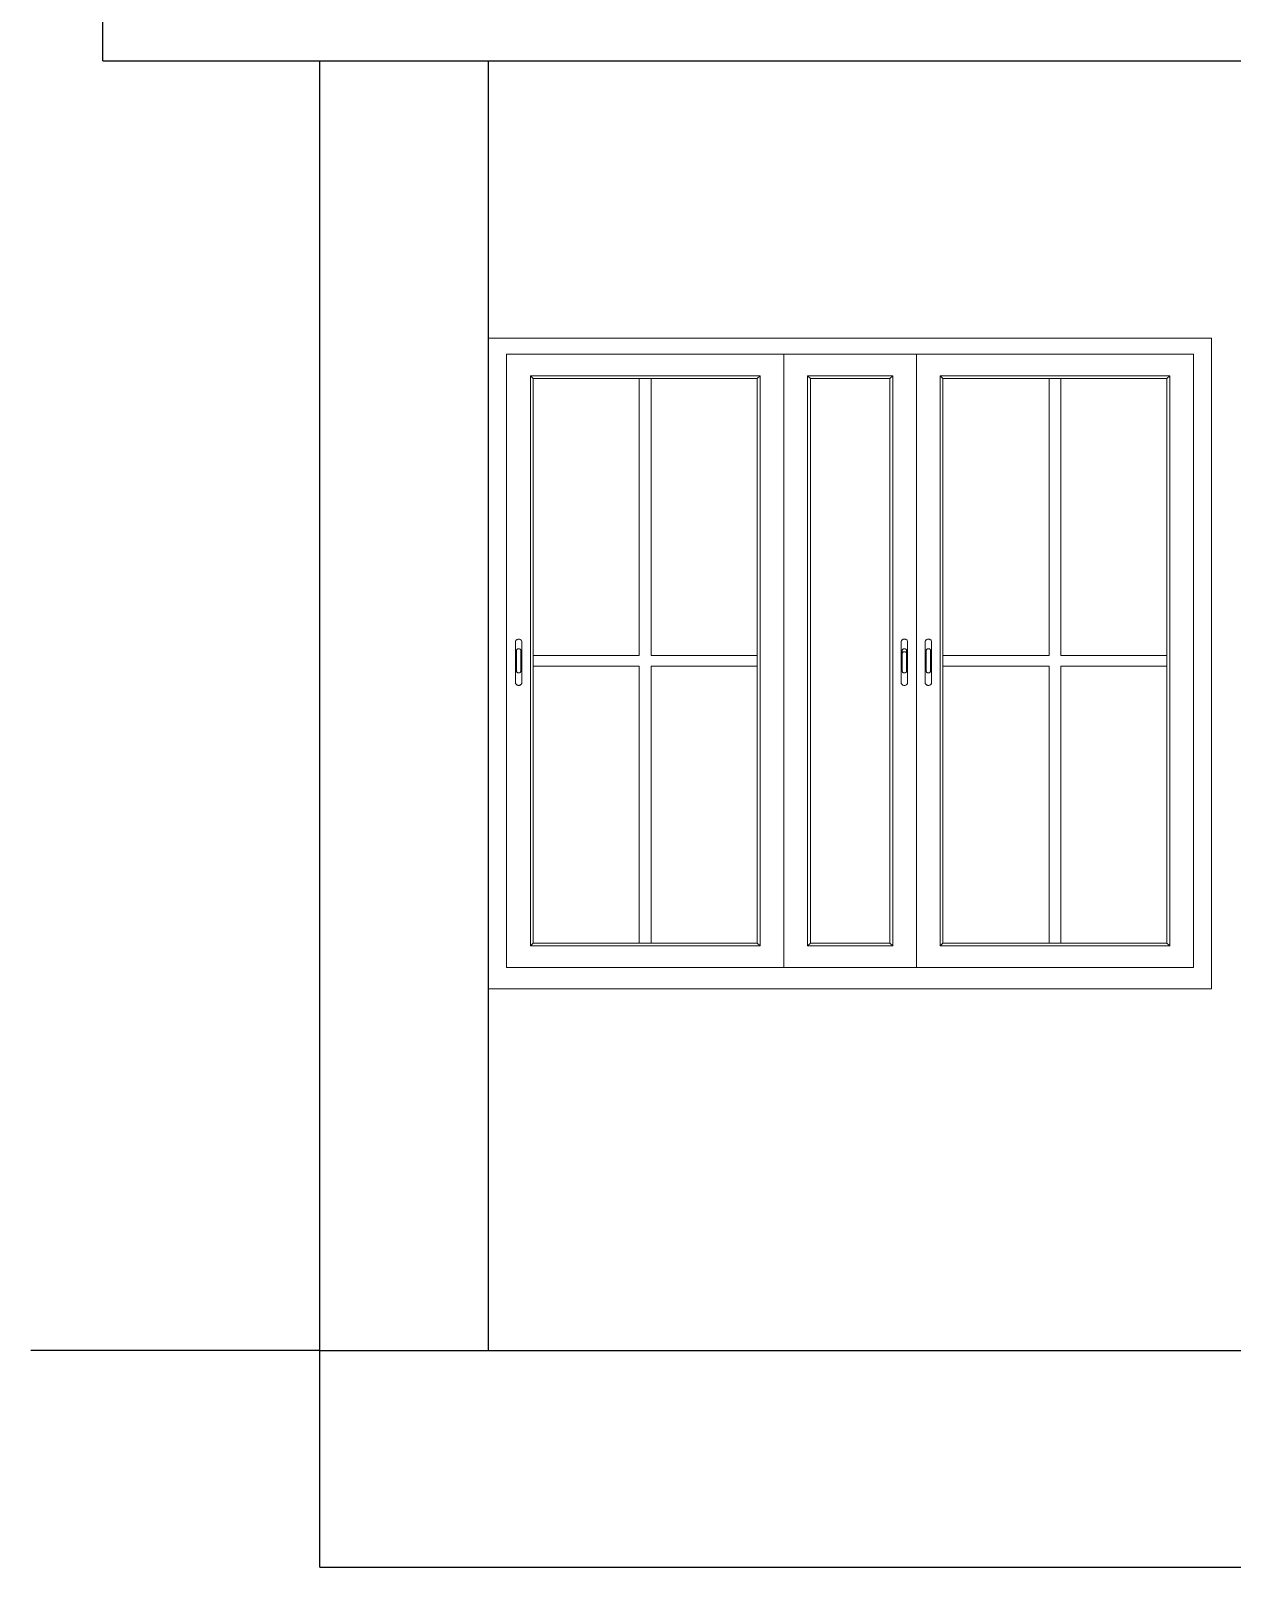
# Model space of a CAD drawing. Header units: inches. Extents: x -5058079 to -5054904, y -3262045 to -3259800.
# Drawn here: x -5056458.9 to -5056359.2, y -3261792.7 to -3261665.2 of the extents above; entities that cross this region are included whole.
import ezdxf

# ---------------------------------------------------------------- set-up
doc = ezdxf.new("R2010")
doc.units = ezdxf.units.IN
doc.header["$LTSCALE"] = 2
doc.header["$MEASUREMENT"] = 0
doc.layers.get('0').update_dxf_attribs({"linetype": 'CONTINUOUS'})
doc.layers.add('window', color=4, linetype='CONTINUOUS', lineweight=13)

msp = doc.modelspace()

# ---------------------------------------------------------------- linework, layer by layer
at = {"ltscale": 0.5}
for p, q in [((-5056452.91, -3261667.72), (-5056452.91, -3261662.72)), ((-5056452.91, -3261667.72), (-5056290.43, -3261667.72)), ((-5056434.91, -3261774.72), (-5056434.91, -3261667.72)), ((-5056420.91, -3261774.72), (-5056420.91, -3261667.72)), ((-5056434.91, -3261774.72), (-5056458.91, -3261774.72)), ((-5056434.91, -3261774.72), (-5056172.32, -3261774.72)), ((-5056434.91, -3261792.72), (-5056434.91, -3261774.72)), ((-5056434.91, -3261792.72), (-5056172.32, -3261792.72))]:
    msp.add_line(p, q, dxfattribs=at)
at = {"layer": 'window'}
for p, q in [((-5056420.91, -3261744.72), (-5056420.91, -3261690.72)), ((-5056360.91, -3261690.72), (-5056420.91, -3261690.72)), ((-5056360.91, -3261744.72), (-5056360.91, -3261690.72)), ((-5056419.41, -3261742.94), (-5056419.41, -3261692.05)), ((-5056362.41, -3261692.05), (-5056419.41, -3261692.05)), ((-5056396.41, -3261692.05), (-5056396.41, -3261742.94)), ((-5056385.41, -3261692.05), (-5056385.41, -3261742.94)), ((-5056362.41, -3261692.05), (-5056362.41, -3261742.94)), ((-5056417.44, -3261741.14), (-5056417.44, -3261693.85)), ((-5056417.44, -3261693.85), (-5056398.37, -3261693.85)), ((-5056417.2, -3261694.08), (-5056417.44, -3261693.85)), ((-5056417.2, -3261740.92), (-5056417.2, -3261694.08)), ((-5056398.62, -3261694.08), (-5056417.2, -3261694.08)), ((-5056408.4, -3261694.08), (-5056408.4, -3261717.05)), ((-5056407.42, -3261694.08), (-5056407.42, -3261717.05)), ((-5056398.62, -3261694.08), (-5056398.37, -3261693.85)), ((-5056398.62, -3261694.08), (-5056398.62, -3261740.92)), ((-5056398.37, -3261693.85), (-5056398.37, -3261741.14)), ((-5056387.37, -3261693.85), (-5056394.44, -3261693.85)), ((-5056394.44, -3261693.85), (-5056394.44, -3261741.14)), ((-5056394.2, -3261694.08), (-5056394.44, -3261693.85)), ((-5056394.2, -3261694.08), (-5056394.2, -3261740.92)), ((-5056394.2, -3261694.08), (-5056387.62, -3261694.08)), ((-5056387.62, -3261694.08), (-5056387.37, -3261693.85)), ((-5056387.62, -3261740.92), (-5056387.62, -3261694.08)), ((-5056387.37, -3261741.14), (-5056387.37, -3261693.85)), ((-5056383.44, -3261741.14), (-5056383.44, -3261693.85)), ((-5056383.44, -3261693.85), (-5056364.37, -3261693.85)), ((-5056383.2, -3261694.08), (-5056383.44, -3261693.85)), ((-5056383.2, -3261740.92), (-5056383.2, -3261694.08)), ((-5056364.62, -3261694.08), (-5056383.2, -3261694.08)), ((-5056374.4, -3261694.08), (-5056374.4, -3261717.05)), ((-5056373.42, -3261694.08), (-5056373.42, -3261717.05)), ((-5056364.62, -3261694.08), (-5056364.37, -3261693.85)), ((-5056364.62, -3261694.08), (-5056364.62, -3261740.92)), ((-5056364.37, -3261693.85), (-5056364.37, -3261741.14)), ((-5056418.68, -3261715.9), (-5056418.67, -3261715.86)), ((-5056418.68, -3261715.93), (-5056418.67, -3261715.86)), ((-5056418.68, -3261715.93), (-5056418.68, -3261715.9)), ((-5056418.68, -3261719.32), (-5056418.68, -3261715.93)), ((-5056418.67, -3261715.86), (-5056418.65, -3261715.83)), ((-5056418.65, -3261715.83), (-5056418.63, -3261715.8)), ((-5056418.6, -3261715.77), (-5056418.63, -3261715.8)), ((-5056418.57, -3261715.75), (-5056418.6, -3261715.77)), ((-5056418.57, -3261715.75), (-5056418.53, -3261715.73)), ((-5056418.49, -3261715.72), (-5056418.53, -3261715.73)), ((-5056418.45, -3261715.71), (-5056418.49, -3261715.72)), ((-5056418.41, -3261715.71), (-5056418.45, -3261715.71)), ((-5056418.37, -3261715.71), (-5056418.41, -3261715.71)), ((-5056418.37, -3261715.71), (-5056418.33, -3261715.72)), ((-5056418.33, -3261715.72), (-5056418.29, -3261715.73)), ((-5056418.29, -3261715.73), (-5056418.25, -3261715.75)), ((-5056418.25, -3261715.75), (-5056418.22, -3261715.77)), ((-5056418.22, -3261715.77), (-5056418.19, -3261715.8)), ((-5056418.17, -3261715.83), (-5056418.19, -3261715.8)), ((-5056418.15, -3261715.86), (-5056418.17, -3261715.83)), ((-5056418.14, -3261715.9), (-5056418.15, -3261715.86)), ((-5056418.14, -3261715.9), (-5056418.14, -3261715.93)), ((-5056418.14, -3261715.93), (-5056418.14, -3261719.32)), ((-5056386.66, -3261715.86), (-5056386.67, -3261715.9)), ((-5056386.67, -3261715.9), (-5056386.67, -3261715.93)), ((-5056386.67, -3261715.93), (-5056386.67, -3261719.32)), ((-5056386.64, -3261715.83), (-5056386.66, -3261715.86)), ((-5056386.62, -3261715.8), (-5056386.64, -3261715.83)), ((-5056386.59, -3261715.77), (-5056386.62, -3261715.8)), ((-5056386.56, -3261715.75), (-5056386.59, -3261715.77)), ((-5056386.52, -3261715.73), (-5056386.56, -3261715.75)), ((-5056386.49, -3261715.72), (-5056386.52, -3261715.73)), ((-5056386.44, -3261715.71), (-5056386.49, -3261715.72)), ((-5056386.4, -3261715.71), (-5056386.44, -3261715.71)), ((-5056386.36, -3261715.71), (-5056386.4, -3261715.71)), ((-5056386.32, -3261715.72), (-5056386.36, -3261715.71)), ((-5056386.28, -3261715.73), (-5056386.32, -3261715.72)), ((-5056386.24, -3261715.75), (-5056386.28, -3261715.73)), ((-5056386.21, -3261715.77), (-5056386.24, -3261715.75)), ((-5056386.18, -3261715.8), (-5056386.21, -3261715.77)), ((-5056386.16, -3261715.83), (-5056386.18, -3261715.8)), ((-5056386.15, -3261715.86), (-5056386.16, -3261715.83)), ((-5056386.14, -3261715.9), (-5056386.15, -3261715.86)), ((-5056386.13, -3261715.93), (-5056386.15, -3261715.86)), ((-5056386.13, -3261715.93), (-5056386.14, -3261715.9)), ((-5056386.13, -3261719.32), (-5056386.13, -3261715.93)), ((-5056384.68, -3261715.9), (-5056384.67, -3261715.86)), ((-5056384.68, -3261715.93), (-5056384.67, -3261715.86)), ((-5056384.68, -3261715.93), (-5056384.68, -3261715.9)), ((-5056384.68, -3261719.32), (-5056384.68, -3261715.93)), ((-5056384.67, -3261715.86), (-5056384.65, -3261715.83)), ((-5056384.65, -3261715.83), (-5056384.63, -3261715.8)), ((-5056384.6, -3261715.77), (-5056384.63, -3261715.8)), ((-5056384.57, -3261715.75), (-5056384.6, -3261715.77)), ((-5056384.57, -3261715.75), (-5056384.53, -3261715.73)), ((-5056384.49, -3261715.72), (-5056384.53, -3261715.73)), ((-5056384.45, -3261715.71), (-5056384.49, -3261715.72)), ((-5056384.41, -3261715.71), (-5056384.45, -3261715.71)), ((-5056384.37, -3261715.71), (-5056384.41, -3261715.71)), ((-5056384.37, -3261715.71), (-5056384.33, -3261715.72)), ((-5056384.33, -3261715.72), (-5056384.29, -3261715.73)), ((-5056384.29, -3261715.73), (-5056384.25, -3261715.75)), ((-5056384.25, -3261715.75), (-5056384.22, -3261715.77)), ((-5056384.22, -3261715.77), (-5056384.19, -3261715.8)), ((-5056384.17, -3261715.83), (-5056384.19, -3261715.8)), ((-5056384.15, -3261715.86), (-5056384.17, -3261715.83)), ((-5056384.14, -3261715.9), (-5056384.15, -3261715.86)), ((-5056384.14, -3261715.9), (-5056384.14, -3261715.93)), ((-5056384.14, -3261715.93), (-5056384.14, -3261719.32)), ((-5056418.58, -3261716.6), (-5056418.59, -3261716.63)), ((-5056418.59, -3261716.63), (-5056418.59, -3261716.65)), ((-5056418.59, -3261716.65), (-5056418.59, -3261718.36)), ((-5056418.57, -3261716.58), (-5056418.58, -3261716.6)), ((-5056418.56, -3261716.56), (-5056418.57, -3261716.58)), ((-5056418.54, -3261716.54), (-5056418.56, -3261716.56)), ((-5056418.52, -3261716.53), (-5056418.54, -3261716.54)), ((-5056418.49, -3261716.52), (-5056418.52, -3261716.53)), ((-5056418.47, -3261716.51), (-5056418.49, -3261716.52)), ((-5056418.44, -3261716.5), (-5056418.47, -3261716.51)), ((-5056418.41, -3261716.5), (-5056418.44, -3261716.5)), ((-5056418.38, -3261716.5), (-5056418.41, -3261716.5)), ((-5056418.35, -3261716.51), (-5056418.38, -3261716.5)), ((-5056418.33, -3261716.52), (-5056418.35, -3261716.51)), ((-5056418.3, -3261716.53), (-5056418.33, -3261716.52)), ((-5056418.28, -3261716.54), (-5056418.3, -3261716.53)), ((-5056418.26, -3261716.56), (-5056418.28, -3261716.54)), ((-5056418.25, -3261716.58), (-5056418.26, -3261716.56)), ((-5056418.24, -3261716.6), (-5056418.25, -3261716.58)), ((-5056418.23, -3261716.63), (-5056418.24, -3261716.6)), ((-5056418.23, -3261716.65), (-5056418.23, -3261716.63)), ((-5056418.23, -3261718.36), (-5056418.23, -3261716.65)), ((-5056417.2, -3261717.05), (-5056408.4, -3261717.05)), ((-5056407.42, -3261717.05), (-5056398.62, -3261717.05)), ((-5056386.58, -3261716.63), (-5056386.57, -3261716.6)), ((-5056386.58, -3261716.65), (-5056386.58, -3261716.63)), ((-5056386.58, -3261716.9), (-5056386.58, -3261716.65)), ((-5056386.58, -3261716.87), (-5056386.57, -3261716.85)), ((-5056386.58, -3261716.9), (-5056386.58, -3261716.87)), ((-5056386.58, -3261718.36), (-5056386.58, -3261716.9)), ((-5056386.57, -3261716.6), (-5056386.56, -3261716.58)), ((-5056386.57, -3261716.85), (-5056386.56, -3261716.83)), ((-5056386.56, -3261716.58), (-5056386.55, -3261716.56)), ((-5056386.56, -3261716.83), (-5056386.55, -3261716.81)), ((-5056386.55, -3261716.56), (-5056386.53, -3261716.54)), ((-5056386.55, -3261716.81), (-5056386.53, -3261716.79)), ((-5056386.53, -3261716.54), (-5056386.51, -3261716.53)), ((-5056386.53, -3261716.79), (-5056386.51, -3261716.78)), ((-5056386.51, -3261716.53), (-5056386.48, -3261716.52)), ((-5056386.51, -3261716.78), (-5056386.48, -3261716.76)), ((-5056386.48, -3261716.52), (-5056386.46, -3261716.51)), ((-5056386.48, -3261716.76), (-5056386.46, -3261716.76)), ((-5056386.46, -3261716.51), (-5056386.43, -3261716.5)), ((-5056386.46, -3261716.76), (-5056386.43, -3261716.75)), ((-5056386.43, -3261716.5), (-5056386.4, -3261716.5)), ((-5056386.43, -3261716.75), (-5056386.4, -3261716.75)), ((-5056386.4, -3261716.5), (-5056386.37, -3261716.5)), ((-5056386.4, -3261716.75), (-5056386.37, -3261716.75)), ((-5056386.37, -3261716.5), (-5056386.35, -3261716.51)), ((-5056386.37, -3261716.75), (-5056386.35, -3261716.76)), ((-5056386.35, -3261716.51), (-5056386.32, -3261716.52)), ((-5056386.35, -3261716.76), (-5056386.32, -3261716.76)), ((-5056386.32, -3261716.52), (-5056386.3, -3261716.53)), ((-5056386.32, -3261716.76), (-5056386.3, -3261716.78)), ((-5056386.3, -3261716.53), (-5056386.27, -3261716.54)), ((-5056386.3, -3261716.78), (-5056386.27, -3261716.79)), ((-5056386.27, -3261716.54), (-5056386.26, -3261716.56)), ((-5056386.27, -3261716.79), (-5056386.26, -3261716.81)), ((-5056386.26, -3261716.56), (-5056386.24, -3261716.58)), ((-5056386.26, -3261716.81), (-5056386.24, -3261716.83)), ((-5056386.24, -3261716.58), (-5056386.23, -3261716.6)), ((-5056386.24, -3261716.83), (-5056386.23, -3261716.85)), ((-5056386.23, -3261716.6), (-5056386.22, -3261716.63)), ((-5056386.23, -3261716.85), (-5056386.22, -3261716.87)), ((-5056386.22, -3261716.63), (-5056386.22, -3261716.65)), ((-5056386.22, -3261718.36), (-5056386.22, -3261716.65)), ((-5056386.22, -3261716.87), (-5056386.22, -3261716.9)), ((-5056384.58, -3261716.6), (-5056384.59, -3261716.63)), ((-5056384.59, -3261716.63), (-5056384.59, -3261716.65)), ((-5056384.59, -3261716.65), (-5056384.59, -3261718.36)), ((-5056384.57, -3261716.58), (-5056384.58, -3261716.6)), ((-5056384.56, -3261716.56), (-5056384.57, -3261716.58)), ((-5056384.54, -3261716.54), (-5056384.56, -3261716.56)), ((-5056384.52, -3261716.53), (-5056384.54, -3261716.54)), ((-5056384.49, -3261716.52), (-5056384.52, -3261716.53)), ((-5056384.47, -3261716.51), (-5056384.49, -3261716.52)), ((-5056384.44, -3261716.5), (-5056384.47, -3261716.51)), ((-5056384.41, -3261716.5), (-5056384.44, -3261716.5)), ((-5056384.38, -3261716.5), (-5056384.41, -3261716.5)), ((-5056384.35, -3261716.51), (-5056384.38, -3261716.5)), ((-5056384.33, -3261716.52), (-5056384.35, -3261716.51)), ((-5056384.3, -3261716.53), (-5056384.33, -3261716.52)), ((-5056384.28, -3261716.54), (-5056384.3, -3261716.53)), ((-5056384.26, -3261716.56), (-5056384.28, -3261716.54)), ((-5056384.25, -3261716.58), (-5056384.26, -3261716.56)), ((-5056384.24, -3261716.6), (-5056384.25, -3261716.58)), ((-5056384.23, -3261716.63), (-5056384.24, -3261716.6)), ((-5056384.23, -3261716.65), (-5056384.23, -3261716.63)), ((-5056384.23, -3261718.36), (-5056384.23, -3261716.65)), ((-5056383.2, -3261717.05), (-5056374.4, -3261717.05)), ((-5056373.42, -3261717.05), (-5056364.62, -3261717.05)), ((-5056418.59, -3261718.38), (-5056418.59, -3261718.36)), ((-5056418.58, -3261718.4), (-5056418.59, -3261718.38)), ((-5056418.57, -3261718.42), (-5056418.58, -3261718.4)), ((-5056418.56, -3261718.44), (-5056418.57, -3261718.42)), ((-5056418.54, -3261718.46), (-5056418.56, -3261718.44)), ((-5056418.52, -3261718.48), (-5056418.54, -3261718.46)), ((-5056418.49, -3261718.49), (-5056418.52, -3261718.48)), ((-5056418.47, -3261718.5), (-5056418.49, -3261718.49)), ((-5056418.44, -3261718.5), (-5056418.47, -3261718.5)), ((-5056418.41, -3261718.5), (-5056418.44, -3261718.5)), ((-5056418.38, -3261718.5), (-5056418.41, -3261718.5)), ((-5056418.35, -3261718.5), (-5056418.38, -3261718.5)), ((-5056418.33, -3261718.49), (-5056418.35, -3261718.5)), ((-5056418.3, -3261718.48), (-5056418.33, -3261718.49)), ((-5056418.28, -3261718.46), (-5056418.3, -3261718.48)), ((-5056418.26, -3261718.44), (-5056418.28, -3261718.46)), ((-5056418.25, -3261718.42), (-5056418.26, -3261718.44)), ((-5056418.24, -3261718.4), (-5056418.25, -3261718.42)), ((-5056418.23, -3261718.38), (-5056418.24, -3261718.4)), ((-5056418.23, -3261718.36), (-5056418.23, -3261718.38)), ((-5056417.2, -3261717.95), (-5056408.4, -3261717.95)), ((-5056408.4, -3261717.95), (-5056408.4, -3261740.92)), ((-5056407.42, -3261717.95), (-5056398.62, -3261717.95)), ((-5056407.42, -3261717.95), (-5056407.42, -3261740.92)), ((-5056386.58, -3261718.36), (-5056386.58, -3261718.38)), ((-5056386.58, -3261718.38), (-5056386.57, -3261718.4)), ((-5056386.57, -3261718.4), (-5056386.56, -3261718.42)), ((-5056386.56, -3261718.42), (-5056386.55, -3261718.44)), ((-5056386.55, -3261718.44), (-5056386.53, -3261718.46)), ((-5056386.53, -3261718.46), (-5056386.51, -3261718.48)), ((-5056386.51, -3261718.48), (-5056386.48, -3261718.49)), ((-5056386.48, -3261718.49), (-5056386.46, -3261718.5)), ((-5056386.46, -3261718.5), (-5056386.43, -3261718.5)), ((-5056386.43, -3261718.5), (-5056386.4, -3261718.5)), ((-5056386.4, -3261718.5), (-5056386.37, -3261718.5)), ((-5056386.37, -3261718.5), (-5056386.35, -3261718.5)), ((-5056386.35, -3261718.5), (-5056386.32, -3261718.49)), ((-5056386.32, -3261718.49), (-5056386.3, -3261718.48)), ((-5056386.3, -3261718.48), (-5056386.27, -3261718.46)), ((-5056386.27, -3261718.46), (-5056386.26, -3261718.44)), ((-5056386.26, -3261718.44), (-5056386.24, -3261718.42)), ((-5056386.24, -3261718.42), (-5056386.23, -3261718.4)), ((-5056386.23, -3261718.4), (-5056386.22, -3261718.38)), ((-5056386.22, -3261718.38), (-5056386.22, -3261718.36)), ((-5056384.59, -3261718.38), (-5056384.59, -3261718.36)), ((-5056384.58, -3261718.4), (-5056384.59, -3261718.38)), ((-5056384.57, -3261718.42), (-5056384.58, -3261718.4)), ((-5056384.56, -3261718.44), (-5056384.57, -3261718.42)), ((-5056384.54, -3261718.46), (-5056384.56, -3261718.44)), ((-5056384.52, -3261718.48), (-5056384.54, -3261718.46)), ((-5056384.49, -3261718.49), (-5056384.52, -3261718.48)), ((-5056384.47, -3261718.5), (-5056384.49, -3261718.49)), ((-5056384.44, -3261718.5), (-5056384.47, -3261718.5)), ((-5056384.41, -3261718.5), (-5056384.44, -3261718.5)), ((-5056384.38, -3261718.5), (-5056384.41, -3261718.5)), ((-5056384.35, -3261718.5), (-5056384.38, -3261718.5)), ((-5056384.33, -3261718.49), (-5056384.35, -3261718.5)), ((-5056384.3, -3261718.48), (-5056384.33, -3261718.49)), ((-5056384.28, -3261718.46), (-5056384.3, -3261718.48)), ((-5056384.26, -3261718.44), (-5056384.28, -3261718.46)), ((-5056384.25, -3261718.42), (-5056384.26, -3261718.44)), ((-5056384.24, -3261718.4), (-5056384.25, -3261718.42)), ((-5056384.23, -3261718.38), (-5056384.24, -3261718.4)), ((-5056384.23, -3261718.36), (-5056384.23, -3261718.38)), ((-5056383.2, -3261717.95), (-5056374.4, -3261717.95)), ((-5056374.4, -3261717.95), (-5056374.4, -3261740.92)), ((-5056373.42, -3261717.95), (-5056364.62, -3261717.95)), ((-5056373.42, -3261717.95), (-5056373.42, -3261740.92)), ((-5056418.68, -3261719.36), (-5056418.68, -3261719.32)), ((-5056418.67, -3261719.39), (-5056418.68, -3261719.36)), ((-5056418.67, -3261719.39), (-5056418.65, -3261719.42)), ((-5056418.65, -3261719.42), (-5056418.63, -3261719.45)), ((-5056418.63, -3261719.45), (-5056418.6, -3261719.48)), ((-5056418.57, -3261719.5), (-5056418.6, -3261719.48)), ((-5056418.53, -3261719.52), (-5056418.57, -3261719.5)), ((-5056418.53, -3261719.52), (-5056418.49, -3261719.53)), ((-5056418.45, -3261719.54), (-5056418.49, -3261719.53)), ((-5056418.41, -3261719.54), (-5056418.45, -3261719.54)), ((-5056418.41, -3261719.54), (-5056418.37, -3261719.54)), ((-5056418.37, -3261719.54), (-5056418.33, -3261719.53)), ((-5056418.29, -3261719.52), (-5056418.33, -3261719.53)), ((-5056418.25, -3261719.5), (-5056418.29, -3261719.52)), ((-5056418.25, -3261719.5), (-5056418.22, -3261719.48)), ((-5056418.22, -3261719.48), (-5056418.19, -3261719.45)), ((-5056418.19, -3261719.45), (-5056418.17, -3261719.42)), ((-5056418.15, -3261719.39), (-5056418.17, -3261719.42)), ((-5056418.14, -3261719.32), (-5056418.15, -3261719.39)), ((-5056418.14, -3261719.36), (-5056418.15, -3261719.39)), ((-5056418.14, -3261719.36), (-5056418.14, -3261719.32)), ((-5056386.67, -3261719.36), (-5056386.67, -3261719.32)), ((-5056386.67, -3261719.32), (-5056386.66, -3261719.39)), ((-5056386.67, -3261719.36), (-5056386.66, -3261719.39)), ((-5056386.66, -3261719.39), (-5056386.64, -3261719.42)), ((-5056386.64, -3261719.42), (-5056386.62, -3261719.45)), ((-5056386.62, -3261719.45), (-5056386.59, -3261719.48)), ((-5056386.59, -3261719.48), (-5056386.56, -3261719.5)), ((-5056386.56, -3261719.5), (-5056386.52, -3261719.52)), ((-5056386.52, -3261719.52), (-5056386.49, -3261719.53)), ((-5056386.49, -3261719.53), (-5056386.44, -3261719.54)), ((-5056386.44, -3261719.54), (-5056386.4, -3261719.54)), ((-5056386.4, -3261719.54), (-5056386.36, -3261719.54)), ((-5056386.36, -3261719.54), (-5056386.32, -3261719.53)), ((-5056386.32, -3261719.53), (-5056386.28, -3261719.52)), ((-5056386.28, -3261719.52), (-5056386.24, -3261719.5)), ((-5056386.24, -3261719.5), (-5056386.21, -3261719.48)), ((-5056386.21, -3261719.48), (-5056386.18, -3261719.45)), ((-5056386.18, -3261719.45), (-5056386.16, -3261719.42)), ((-5056386.16, -3261719.42), (-5056386.15, -3261719.39)), ((-5056386.15, -3261719.39), (-5056386.14, -3261719.36)), ((-5056386.14, -3261719.36), (-5056386.13, -3261719.32)), ((-5056384.68, -3261719.36), (-5056384.68, -3261719.32)), ((-5056384.67, -3261719.39), (-5056384.68, -3261719.36)), ((-5056384.67, -3261719.39), (-5056384.65, -3261719.42)), ((-5056384.65, -3261719.42), (-5056384.63, -3261719.45)), ((-5056384.63, -3261719.45), (-5056384.6, -3261719.48)), ((-5056384.57, -3261719.5), (-5056384.6, -3261719.48)), ((-5056384.53, -3261719.52), (-5056384.57, -3261719.5)), ((-5056384.53, -3261719.52), (-5056384.49, -3261719.53)), ((-5056384.45, -3261719.54), (-5056384.49, -3261719.53)), ((-5056384.41, -3261719.54), (-5056384.45, -3261719.54)), ((-5056384.41, -3261719.54), (-5056384.37, -3261719.54)), ((-5056384.37, -3261719.54), (-5056384.33, -3261719.53)), ((-5056384.29, -3261719.52), (-5056384.33, -3261719.53)), ((-5056384.25, -3261719.5), (-5056384.29, -3261719.52)), ((-5056384.25, -3261719.5), (-5056384.22, -3261719.48)), ((-5056384.22, -3261719.48), (-5056384.19, -3261719.45)), ((-5056384.19, -3261719.45), (-5056384.17, -3261719.42)), ((-5056384.15, -3261719.39), (-5056384.17, -3261719.42)), ((-5056384.14, -3261719.32), (-5056384.15, -3261719.39)), ((-5056384.14, -3261719.36), (-5056384.15, -3261719.39)), ((-5056384.14, -3261719.36), (-5056384.14, -3261719.32)), ((-5056417.44, -3261741.14), (-5056417.2, -3261740.92)), ((-5056398.37, -3261741.14), (-5056417.44, -3261741.14)), ((-5056398.62, -3261740.92), (-5056417.2, -3261740.92)), ((-5056398.62, -3261740.92), (-5056398.37, -3261741.14)), ((-5056394.2, -3261740.92), (-5056394.44, -3261741.14)), ((-5056394.44, -3261741.14), (-5056387.37, -3261741.14)), ((-5056394.2, -3261740.92), (-5056387.62, -3261740.92)), ((-5056387.37, -3261741.14), (-5056387.62, -3261740.92)), ((-5056383.44, -3261741.14), (-5056383.2, -3261740.92)), ((-5056364.37, -3261741.14), (-5056383.44, -3261741.14)), ((-5056364.62, -3261740.92), (-5056383.2, -3261740.92)), ((-5056364.62, -3261740.92), (-5056364.37, -3261741.14)), ((-5056419.41, -3261742.94), (-5056396.41, -3261742.94)), ((-5056385.41, -3261742.94), (-5056396.41, -3261742.94)), ((-5056385.41, -3261742.94), (-5056362.41, -3261742.94)), ((-5056360.91, -3261744.72), (-5056420.91, -3261744.72))]:
    msp.add_line(p, q, dxfattribs=at)

doc.saveas('drawing.dxf')
